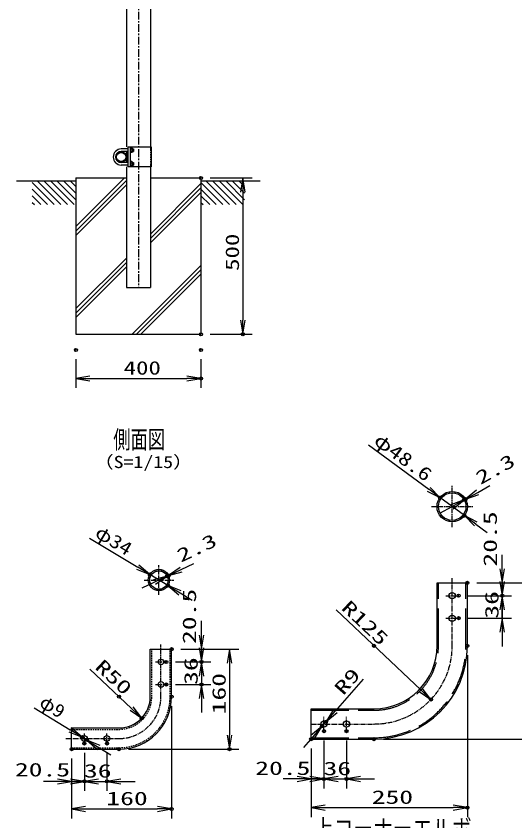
# Model space of a CAD drawing. Units: millimetres, scale not verified, with parts at other scales. Extents: x -4455 to 4455, y -3150 to 3150.
# Drawn here: x -616 to 981, y -1579 to 996 of the extents above; entities that cross this region are included whole.
import ezdxf
from ezdxf.enums import TextEntityAlignment as Align

# ---------------------------------------------------------------- set-up
doc = ezdxf.new("R2010")
doc.units = ezdxf.units.MM
doc.header["$LTSCALE"] = 20
doc.header["$PDMODE"] = 32
doc.header["$PDSIZE"] = 10
for name, pattern in [('DASHED', [7.5, 6, -1.5]), ('USER1', [2, 1.25, -0.25, 0.25, -0.25]), ('USER2', [0.375, 0.25, -0.125]), ('USER3', [1.125, 0.75, -0.125, 0.125, -0.125])]:
    doc.linetypes.add(name, pattern=pattern)
for name, color, linetype, lineweight in [('0-1_1', 7, 'Continuous', 25), ('0-2_0', 7, 'Continuous', 25), ('0-4_EXTCNT-L', 4, 'Continuous', 25), ('0-5_DEFPOINTS', 7, 'Continuous', 25)]:
    doc.layers.add(name, color=color, linetype=linetype, lineweight=lineweight)
doc.styles.add('ＭＳ ゴシック', font='')
doc.styles.get('ＭＳ ゴシック').set_extended_font_data('MS Gothic')

# ---------------------------------------------------------------- blocks, each defined once
blk = doc.blocks.new('C0')
at = {"layer": '0-1_1', "color": 4}
blk.add_line((79049.1, 57155.9), (80460.1, 55744.9), dxfattribs=at)
blk = doc.blocks.new('C1')
at = {"layer": '0-1_1', "color": 4}
blk.add_line((79384.3, 57244.9), (80884.3, 55744.9), dxfattribs=at)
blk = doc.blocks.new('C2')
at = {"layer": '0-1_1', "color": 4}
blk.add_line((79808.6, 57244.9), (81308.6, 55744.9), dxfattribs=at)
blk = doc.blocks.new('C3')
at = {"layer": '0-1_1', "color": 4}
blk.add_line((80232.9, 57244.9), (81732.9, 55744.9), dxfattribs=at)
blk = doc.blocks.new('C4')
at = {"layer": '0-1_1', "color": 4}
blk.add_line((80657.1, 57244.9), (81849.1, 56052.9), dxfattribs=at)
blk = doc.blocks.new('C5')
at = {"layer": '0-1_1', "color": 4}
blk.add_line((81081.4, 57244.9), (81849.1, 56477.2), dxfattribs=at)
blk = doc.blocks.new('C6')
at = {"layer": '0-1_1', "color": 4}
blk.add_line((81505.7, 57244.9), (81849.1, 56901.4), dxfattribs=at)
blk = doc.blocks.new('C7')
at = {"layer": '0-1_1', "color": 4}
blk.add_line((79049.1, 56731.6), (80035.8, 55744.9), dxfattribs=at)
blk = doc.blocks.new('C8')
at = {"layer": '0-1_1', "color": 4}
blk.add_line((79049.1, 56307.3), (79611.6, 55744.9), dxfattribs=at)
blk = doc.blocks.new('C9')
at = {"layer": '0-1_1', "color": 4}
blk.add_line((79049.1, 55883.1), (79187.3, 55744.9), dxfattribs=at)
blk = doc.blocks.new('C10')
at = {"layer": '0-1_1', "color": 4}
blk.add_line((85449.1, 57155.9), (86860.1, 55744.9), dxfattribs=at)
blk = doc.blocks.new('C11')
at = {"layer": '0-1_1', "color": 4}
blk.add_line((85784.3, 57244.9), (87284.3, 55744.9), dxfattribs=at)
blk = doc.blocks.new('C12')
at = {"layer": '0-1_1', "color": 4}
blk.add_line((86208.6, 57244.9), (87708.6, 55744.9), dxfattribs=at)
blk = doc.blocks.new('C13')
at = {"layer": '0-1_1', "color": 4}
blk.add_line((86632.9, 57244.9), (88132.9, 55744.9), dxfattribs=at)
blk = doc.blocks.new('C14')
at = {"layer": '0-1_1', "color": 4}
blk.add_line((87057.1, 57244.9), (88249.1, 56052.9), dxfattribs=at)
blk = doc.blocks.new('C15')
at = {"layer": '0-1_1', "color": 4}
blk.add_line((87481.4, 57244.9), (88249.1, 56477.2), dxfattribs=at)
blk = doc.blocks.new('C16')
at = {"layer": '0-1_1', "color": 4}
blk.add_line((87905.7, 57244.9), (88249.1, 56901.4), dxfattribs=at)
blk = doc.blocks.new('C17')
at = {"layer": '0-1_1', "color": 4}
blk.add_line((85449.1, 56731.6), (86435.8, 55744.9), dxfattribs=at)
blk = doc.blocks.new('C18')
at = {"layer": '0-1_1', "color": 4}
blk.add_line((85449.1, 56307.3), (86011.6, 55744.9), dxfattribs=at)
blk = doc.blocks.new('C19')
at = {"layer": '0-1_1', "color": 4}
blk.add_line((85449.1, 55883.1), (85587.3, 55744.9), dxfattribs=at)
blk = doc.blocks.new('DARROWS')
at = {"layer": '0-2_0', "color": 2}
blk.add_line((0, 0), (-19.982, 0), dxfattribs=at)
blk.add_lwpolyline([(-20, -3.333), (0, 0), (-20, 3.333)], dxfattribs=at)

msp = doc.modelspace()

# ---------------------------------------------------------------- linework, layer by layer
at = {"layer": '0-1_1'}
for p, q in [((-262.87, 2011.12), (-262.87, 577.26)), ((-186.27, 2011.12), (-186.27, 571.12)), ((-257.17, 571.12), (-279.91, 571.12)), ((-245.39, 574.62), (-251.31, 574.62)), ((-251.31, 570.87), (-245.39, 570.87)), ((-244.81, 573.37), (-245.39, 574.62)), ((-244.81, 571.12), (-240.41, 571.12)), ((-240.41, 571.12), (-240.41, 563.12)), ((-240.41, 571.12), (-239.81, 570.52)), ((-239.81, 570.52), (-239.81, 563.72)), ((-257.17, 563.12), (-279.91, 563.12)), ((-262.87, 563.12), (-262.87, 527.12)), ((-251.31, 563.37), (-245.39, 563.37)), ((-244.81, 563.12), (-240.41, 563.12)), ((-239.81, 563.72), (-240.41, 563.12)), ((-257.17, 527.12), (-279.91, 527.12)), ((-257.17, 519.12), (-279.91, 519.12)), ((-245.39, 530.62), (-251.31, 530.62)), ((-251.31, 526.87), (-245.39, 526.87)), ((-251.31, 519.37), (-245.39, 519.37)), ((-244.81, 529.37), (-245.39, 530.62)), ((-244.81, 527.12), (-240.41, 527.12)), ((-244.81, 519.12), (-240.41, 519.12)), ((-240.41, 527.12), (-240.41, 519.12)), ((-240.41, 527.12), (-239.81, 526.52)), ((-240.41, 519.12), (-239.81, 519.72)), ((-239.81, 526.52), (-239.81, 519.72)), ((-186.27, 519.12), (-186.27, 478.12)), ((-262.87, 514.22), (-262.87, 478.12)), ((-424.57, 468.12), (-614.57, 468.12)), ((-424.57, 478.12), (-262.87, 478.12)), ((-262.87, 478.12), (-262.87, 128.12)), ((-186.27, 478.12), (-24.57, 478.12)), ((-186.27, 478.12), (-186.27, 128.12)), ((-24.57, 478.12), (-24.57, -21.88)), ((165.43, 468.12), (-24.57, 468.12)), ((-262.87, 128.12), (-186.27, 128.12))]:
    msp.add_line(p, q, dxfattribs=at)
at = {"layer": '0-1_1', "color": 4, "linetype": 'USER1'}
msp.add_line((-224.57, 2010.12), (-224.57, 128.12), dxfattribs=at)
at = {"layer": '0-1_1', "color": 4}
for p, q in [((-244.81, 570.52), (-239.81, 570.52)), ((-244.81, 563.72), (-239.81, 563.72)), ((-244.81, 526.52), (-239.81, 526.52)), ((-244.81, 519.72), (-239.81, 519.72)), ((-424.57, 322.47), (-268.93, 478.12)), ((-424.57, 308.33), (-262.87, 470.03)), ((-424.57, 294.19), (-262.87, 455.89)), ((-186.27, 298.64), (-24.57, 460.34)), ((-186.27, 284.5), (-24.57, 446.2)), ((-186.27, 270.35), (-24.57, 432.05)), ((-424.57, 60.34), (-262.87, 222.04)), ((-424.57, 46.2), (-262.87, 207.9)), ((-424.57, 32.05), (-262.87, 193.75)), ((-244.66, -21.88), (-24.57, 198.21)), ((-230.52, -21.88), (-24.57, 184.06)), ((-216.38, -21.88), (-24.57, 169.92))]:
    msp.add_line(p, q, dxfattribs=at)
at = {"layer": '0-1_1'}
for points in [[(-244.81, 573.37), (-244.81, 560.87), (-245.39, 559.62), (-251.31, 559.62)], [(-244.81, 529.37), (-244.81, 516.87), (-245.39, 515.62), (-251.31, 515.62)], [(-424.57, 478.12), (-424.57, -21.88), (-24.57, -21.88)]]:
    msp.add_lwpolyline(points, dxfattribs=at)
for radius in [17, 14.7]:
    msp.add_circle((-279.91, 545.12), radius, dxfattribs=at)
for centre, radius, start, end in [((-278.91, 545.12), 26, 92.20422, 267.79578), ((-250.53, 573.37), 5.71, 334.0202, 360), ((-257.26, 567.12), 12.45, 342.48083, 17.5195), ((-278.91, 545.12), 18, 93.18472, 266.81528), ((-250.53, 560.87), 5.71, 360, 25.97979), ((-250.53, 529.37), 5.71, 334.0202, 360), ((-257.26, 523.12), 12.45, 342.48083, 17.5195), ((-250.53, 516.87), 5.71, 360, 25.97979)]:
    msp.add_arc(centre, radius, start, end, dxfattribs=at)
at = {"layer": '0-2_0'}
for p, q in [((-251.31, 577.26), (-251.31, 514.22)), ((770.81, -530.14), (770.81, -525.45)), ((788.81, -530.14), (788.81, -525.45)), ((770.81, -620.97), (770.81, -616.28)), ((788.81, -620.97), (788.81, -616.28)), ((815.23, -599.32), (818.93, -602.05)), ((-168, -780.02), (-168, -775.22)), ((-150, -780.02), (-150, -775.22)), ((731.21, -1018.53), (731.21, -817.13)), ((731.21, -817.13), (828.41, -817.13)), ((828.41, -1018.53), (828.41, -817.13)), ((-168, -840.79), (-168, -835.99)), ((-150, -840.79), (-150, -835.99)), ((-137.82, -828.4), (-134.51, -831.59)), ((-186.45, -1181.02), (-186.45, -1029.02)), ((-186.45, -1029.02), (-118.45, -1029.02)), ((-118.45, -1181.02), (-118.45, -1029.02)), ((328.41, -1219.93), (529.81, -1219.93)), ((328.41, -1317.13), (328.41, -1219.93)), ((-438.45, -1281.02), (-286.45, -1281.02)), ((-438.45, -1349.02), (-438.45, -1281.02)), ((328.41, -1317.13), (529.81, -1317.13)), ((-438.45, -1349.02), (-286.45, -1349.02))]:
    msp.add_line(p, q, dxfattribs=at)
at = {"layer": '0-2_0', "linetype": 'USER2'}
for p, q in [((-186.27, 577.26), (-186.27, 514.22)), ((-181.85, -1181.02), (-181.85, -1029.02)), ((-123.05, -1181.02), (-123.05, -1029.02)), ((-438.45, -1285.62), (-286.45, -1285.62)), ((-438.45, -1344.42), (-286.45, -1344.42))]:
    msp.add_line(p, q, dxfattribs=at)
at = {"layer": '0-2_0', "color": 4, "linetype": 'USER3'}
for p, q in [((779.81, -639.37), (779.81, -507.04)), ((713.65, -573.21), (845.98, -573.21)), ((-159, -855.63), (-159, -760.38)), ((-206.63, -808.01), (-111.38, -808.01)), ((779.81, -1018.53), (779.81, -802.16)), ((759.42, -858.13), (800.21, -858.13)), ((759.42, -930.13), (800.21, -930.13)), ((-152.45, -1181.02), (-152.45, -1014.03)), ((-169.41, -1070.02), (-135.5, -1070.02)), ((-169.41, -1142.02), (-135.5, -1142.02)), ((369.41, -1291.42), (369.41, -1245.64)), ((441.41, -1291.42), (441.41, -1245.64)), ((328.41, -1268.53), (529.81, -1268.53)), ((-397.45, -1330.76), (-397.45, -1299.29)), ((-325.45, -1330.76), (-325.45, -1299.29)), ((-456.39, -1315.02), (-286.45, -1315.02))]:
    msp.add_line(p, q, dxfattribs=at)
at = {"layer": '0-2_0', "linetype": 'DASHED'}
for p, q in [((735.81, -1018.53), (735.81, -817.13)), ((823.81, -1018.53), (823.81, -817.13)), ((328.41, -1224.53), (529.81, -1224.53)), ((328.41, -1312.53), (529.81, -1312.53))]:
    msp.add_line(p, q, dxfattribs=at)
at = {"layer": '0-2_0'}
msp.add_lwpolyline([(-183.93, 577.26), (-183.93, 514.22), (-257.17, 514.22), (-257.17, 577.26)], close=True, dxfattribs=at)
for centre, radius in [((779.81, -573.21), 48.6), ((779.81, -573.21), 44), ((-159, -808.01), 34), ((-159, -808.01), 29.4), ((779.81, -858.13), 10), ((779.81, -930.13), 10), ((-152.45, -1070.02), 9), ((-152.45, -1142.02), 9), ((369.41, -1268.53), 10), ((441.41, -1268.53), 10), ((-397.45, -1315.02), 9), ((-325.45, -1315.02), 9)]:
    msp.add_circle(centre, radius, dxfattribs=at)
at = {"layer": '0-2_0', "linetype": 'DASHED'}
for radius in [206, 294]:
    msp.add_arc((529.81, -1018.53), radius, 270, 0, dxfattribs=at)
at = {"layer": '0-2_0'}
for centre, radius in [((529.81, -1018.53), 298.6), ((529.81, -1018.53), 201.4), ((-286.45, -1181.02), 168), ((-286.45, -1181.02), 100)]:
    msp.add_arc(centre, radius, 270, 0, dxfattribs=at)
at = {"layer": '0-2_0', "color": 4, "linetype": 'USER3'}
for centre, radius in [((529.81, -1018.53), 250), ((-286.45, -1181.02), 134)]:
    msp.add_arc(centre, radius, 270, 0, dxfattribs=at)
at = {"layer": '0-2_0', "linetype": 'USER2'}
for radius in [163.4, 104.6]:
    msp.add_arc((-286.45, -1181.02), radius, 270, 0, dxfattribs=at)
at = {"layer": '0-4_EXTCNT-L', "color": 1}
for p, q in [((5.43, 478.12), (139.52, 478.12)), ((5.43, -21.88), (139.52, -21.88)), ((-424.57, -101.88), (-424.57, -193.13)), ((-24.57, -101.88), (-24.57, -193.13)), ((858.41, -817.13), (970.09, -817.13)), ((858.41, -817.13), (1066.91, -817.13)), ((830.21, -858.13), (970.09, -858.13)), ((830.21, -858.13), (970.09, -858.13)), ((830.21, -930.13), (970.09, -930.13)), ((-88.45, -1029.02), (7.27, -1029.02)), ((-88.45, -1029.02), (97.04, -1029.02)), ((828.41, -1048.53), (828.41, -1566.16)), ((-105.5, -1070.02), (7.27, -1070.02)), ((-105.5, -1070.02), (7.27, -1070.02)), ((-105.5, -1142.02), (7.27, -1142.02)), ((-118.45, -1211.02), (-118.45, -1570.4)), ((369.41, -1321.42), (369.41, -1474.43)), ((369.41, -1321.42), (369.41, -1474.43)), ((441.41, -1321.42), (441.41, -1474.43)), ((559.81, -1317.13), (1066.91, -1317.13)), ((-397.45, -1360.76), (-397.45, -1482.11)), ((-397.45, -1360.76), (-397.45, -1482.11)), ((-325.45, -1360.76), (-325.45, -1482.11)), ((-256.45, -1349.02), (97.04, -1349.02)), ((328.41, -1347.13), (328.41, -1474.43)), ((328.41, -1347.13), (328.41, -1566.16)), ((-438.45, -1379.02), (-438.45, -1482.11)), ((-438.45, -1379.02), (-438.45, -1570.4))]:
    msp.add_line(p, q, dxfattribs=at)
at = {"layer": '0-4_EXTCNT-L', "color": 2}
for p, q in [((109.52, 433.12), (109.52, 23.12)), ((-379.57, -163.13), (-69.57, -163.13)), ((511.37, -375.15), (704.5, -517.64)), ((861.51, -527.52), (900.78, -505.55)), ((818.92, -602.06), (740.71, -544.35)), ((818.22, -551.73), (822.23, -549.48)), ((778.94, -573.69), (739.67, -595.66)), ((855.13, -628.78), (891.34, -655.49)), ((-380.65, -674.01), (-226.61, -767.13)), ((940.09, -772.13), (940.09, -727.13)), ((-87.44, -774.55), (-46.67, -755.5)), ((940.09, -813.13), (940.09, -768.13)), ((-129.91, -825.6), (-188.1, -790.42)), ((-128.2, -793.61), (-132.37, -795.56)), ((-173.14, -814.61), (-213.9, -833.67)), ((940.09, -817.13), (940.09, -858.13)), ((-91.4, -848.88), (-52.89, -872.16)), ((940.09, -930.13), (940.09, -858.13)), ((408.1, -903.79), (678.98, -1159.16)), ((940.09, -903.13), (940.09, -948.13)), ((-22.73, -984.02), (-22.73, -939.02)), ((940.09, -975.13), (940.09, -1020.13)), ((-22.73, -1025.02), (-22.73, -980.02)), ((-22.73, -1029.02), (-22.73, -1070.02)), ((-22.73, -1070.02), (-22.73, -1142.02)), ((67.04, -1074.02), (67.04, -1304.02)), ((-380.42, -1093.01), (-246.31, -1218.62)), ((-22.73, -1115.02), (-22.73, -1160.02)), ((494.44, -1125.47), (405.61, -1227.12)), ((-22.73, -1187.02), (-22.73, -1232.02)), ((-558.71, -1216.45), (-443.53, -1286.86)), ((362.83, -1276.06), (376, -1261)), ((-389.78, -1319.72), (-405.13, -1310.33)), ((333.22, -1309.95), (303.61, -1343.83)), ((-351.38, -1343.19), (-312.99, -1366.66)), ((-483.45, -1452.11), (-528.45, -1452.11)), ((-442.45, -1452.11), (-487.45, -1452.11)), ((-438.45, -1452.11), (-397.45, -1452.11)), ((-397.45, -1452.11), (-325.45, -1452.11)), ((-352.45, -1452.11), (-307.45, -1452.11)), ((-280.45, -1452.11), (-235.45, -1452.11)), ((283.41, -1444.43), (238.41, -1444.43)), ((324.41, -1444.43), (279.41, -1444.43)), ((328.41, -1444.43), (369.41, -1444.43)), ((369.41, -1444.43), (441.41, -1444.43)), ((414.41, -1444.43), (459.41, -1444.43)), ((486.41, -1444.43), (531.41, -1444.43)), ((-393.45, -1540.4), (-163.45, -1540.4)), ((373.41, -1536.16), (783.41, -1536.16))]:
    msp.add_line(p, q, dxfattribs=at)
at = {"layer": '0-5_DEFPOINTS'}
for p in [(-24.57, 478.12), (-24.57, -21.88), (109.52, -21.88), (-424.57, -71.88), (-24.57, -71.88), (-24.57, -163.13), (740.71, -544.35), (818.22, -551.73), (822.23, -549.48), (822.23, -549.48), (818.92, -602.06), (-188.1, -790.42), (-132.37, -795.56), (-132.37, -795.56), (-128.2, -793.61), (-129.91, -825.6), (828.41, -817.13), (800.21, -858.13), (940.09, -858.13), (800.21, -930.13), (-118.45, -1029.02), (529.81, -1018.53), (828.41, -1018.53), (-135.5, -1070.02), (-22.73, -1070.02), (-135.5, -1142.02), (-22.73, -1142.02), (-286.45, -1181.02), (-118.45, -1181.02), (711.72, -1190.03), (-213.47, -1249.38), (376, -1261), (362.83, -1276.06), (369.41, -1291.42), (441.41, -1291.42), (-405.13, -1310.33), (328.41, -1317.13), (529.81, -1317.13), (-397.45, -1330.76), (-389.78, -1319.72), (-325.45, -1330.76), (-438.45, -1349.02), (-286.45, -1349.02), (67.04, -1349.02), (369.41, -1444.43), (441.41, -1444.43), (-397.45, -1452.11), (-325.45, -1452.11), (-118.45, -1540.4), (828.41, -1536.16)]:
    msp.add_point(p, dxfattribs=at)

# ---------------------------------------------------------------- block references
at = {"layer": '0-2_0', "xscale": 0.05, "yscale": 0.05}
for name, p in [('C0', (-4517.03, -2394.13)), ('C1', (-4517.03, -2394.13)), ('C2', (-4517.03, -2394.13)), ('C3', (-4517.03, -2394.13)), ('C4', (-4517.03, -2394.13)), ('C5', (-4517.03, -2394.13)), ('C6', (-4517.03, -2394.13)), ('C10', (-4297.03, -2394.13)), ('C11', (-4297.03, -2394.13)), ('C12', (-4297.03, -2394.13)), ('C13', (-4297.03, -2394.13)), ('C14', (-4297.03, -2394.13)), ('C15', (-4297.03, -2394.13)), ('C16', (-4297.03, -2394.13)), ('C7', (-4517.03, -2394.13)), ('C17', (-4297.03, -2394.13)), ('C8', (-4517.03, -2394.13)), ('C18', (-4297.03, -2394.13)), ('C9', (-4517.03, -2394.13)), ('C19', (-4297.03, -2394.13))]:
    msp.add_blockref(name, p, dxfattribs=at)
at = {"layer": '0-4_EXTCNT-L', "xscale": 2.25, "yscale": 2.25}
for p, rotation in [((109.52, 478.12), 90), ((109.52, -21.88), 270), ((-424.57, -163.13), 180), ((740.71, -544.35), 323.5801), ((822.23, -549.48), 209.21634), ((818.22, -551.73), 29.21634), ((818.92, -602.06), 143.5801), ((-188.1, -790.42), 328.84488), ((-128.2, -793.61), 205.05259), ((940.09, -817.13), 270), ((-132.37, -795.56), 25.05259), ((-129.91, -825.6), 148.84488), ((940.09, -858.13), 270), ((940.09, -858.13), 90), ((940.09, -930.13), 90), ((-22.73, -1029.02), 270), ((-22.73, -1070.02), 270), ((67.04, -1029.02), 90), ((-22.73, -1070.02), 90), ((-22.73, -1142.02), 90), ((711.72, -1190.03), 316.68828), ((-213.47, -1249.38), 316.87522), ((376, -1261), 228.8487), ((-405.13, -1310.33), 328.5619), ((362.83, -1276.06), 48.8487), ((67.04, -1349.02), 270), ((-389.78, -1319.72), 148.5619), ((369.41, -1444.43), 180), ((441.41, -1444.43), 180), ((-397.45, -1452.11), 180), ((-325.45, -1452.11), 180), ((-438.45, -1540.4), 180), ((328.41, -1536.16), 180)]:
    msp.add_blockref('DARROWS', p, dxfattribs=dict(at, rotation=rotation))
for p in [(-24.57, -163.13), (328.41, -1444.43), (369.41, -1444.43), (-438.45, -1452.11), (-397.45, -1452.11), (-118.45, -1540.4), (828.41, -1536.16)]:
    msp.add_blockref('DARROWS', p, dxfattribs=at)

# ---------------------------------------------------------------- texts
at = {"layer": '0-1_1', "color": 4, "style": 'ＭＳ ゴシック'}
for s, height, width, p in [('側面図', 57.73, 0.7, (-304.96, -404.66)), ('（S=1/15）', 38.85, 1.2, (-367.47, -461.49))]:
    msp.add_text(s, height=height, dxfattribs=dict(at, width=width)).set_placement(p, align=Align.BOTTOM_LEFT)
at = {"layer": '0-4_EXTCNT-L', "color": 3, "style": 'ＭＳ ゴシック'}
for s, height, rotation, width, p in [('500', 43.26, 90, 1.35, (110.34, 180.87)), ('φ48.6', 43.3, 323.58, 1.3, (516.92, -380.27)), ('2.3', 43.26, 29.216, 1.5, (876.54, -515.66)), ('20.5', 43.26, 90, 1.5, (935.99, -764.96)), ('φ34', 43.26, 328.845, 1.2, (-374.66, -678.6)), ('2.3', 43.26, 25.053, 1.5, (-83.36, -764.47)), ('20.5', 43.26, 90, 1.5, (-27.03, -1012.64)), ('36', 43.26, 90, 1.5, (940.92, -931.63)), ('R125', 43.26, 316.688, 1.5, (412.99, -909.53)), ('R50', 43.26, 316.875, 1.5, (-375.52, -1098.74)), ('36', 43.26, 90, 1.5, (-21.9, -1143.52)), ('R9', 43.26, 48.849, 1.5, (440.78, -1188.13)), ('160', 43.26, 90, 1.5, (67.86, -1237.77)), ('φ9', 43.26, 328.562, 1.1, (-552.74, -1221.06))]:
    msp.add_text(s, height=height, rotation=rotation, dxfattribs=dict(at, width=width)).set_placement(p, align=Align.BOTTOM_LEFT)
for s, width, p in [('400', 1.35, (-271.82, -163.95)), ('20.5', 1.5, (149.39, -1444.43)), ('36', 1.5, (367.91, -1445.26)), ('20.5', 1.5, (-619.86, -1449.24)), ('36', 1.5, (-398.95, -1452.94)), ('160', 1.5, (-327.2, -1541.23)), ('250', 1.5, (522.16, -1536.98))]:
    msp.add_text(s, height=43.26, dxfattribs=dict(at, width=width)).set_placement(p, align=Align.BOTTOM_LEFT)
at = {"layer": '0-4_EXTCNT-L', "style": 'ＭＳ ゴシック', "width": 0.8}
msp.add_text('上コーナーエルボ', height=57.77, dxfattribs=at).set_placement((337.53, -1648.48), align=Align.BOTTOM_LEFT)

doc.saveas('drawing.dxf')
